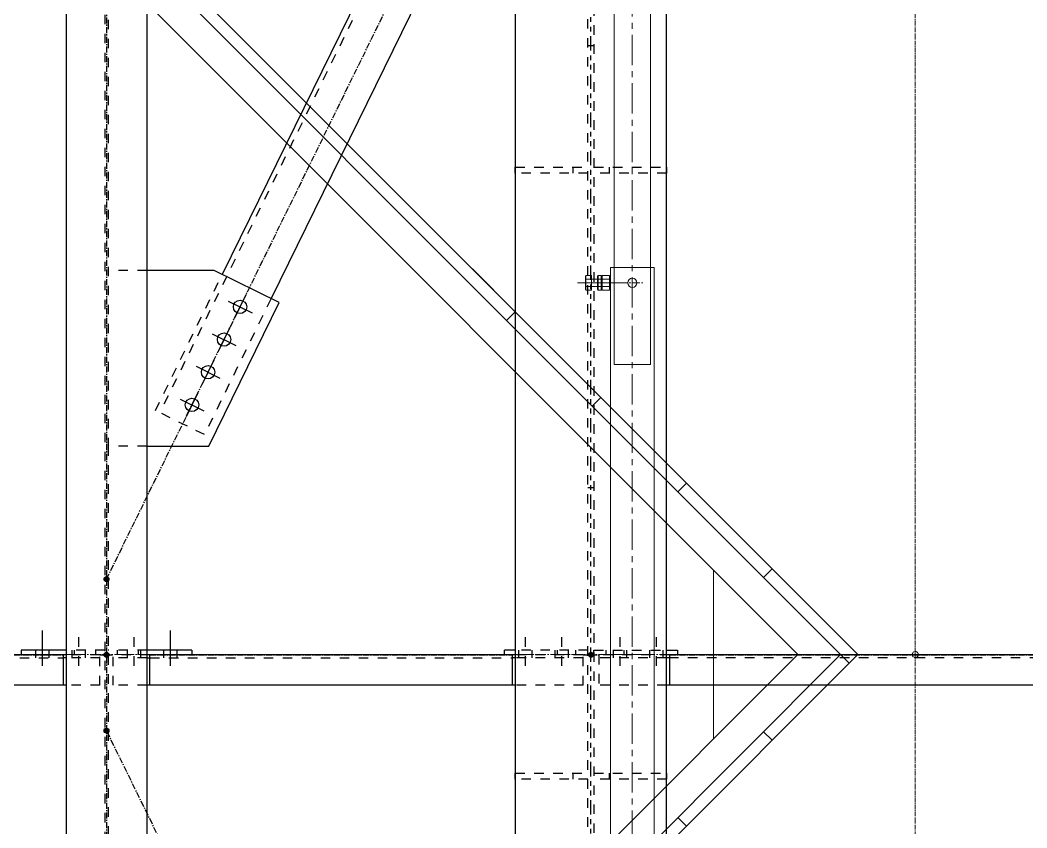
# Model space of a CAD drawing. Header units: inches. Extents: x 209270 to 234360, y -180214 to -150194.
# Drawn here: x 224436 to 226099, y -161850 to -160517 of the extents above; entities that cross this region are included whole.
import ezdxf

# ---------------------------------------------------------------- set-up
doc = ezdxf.new("R2010")
doc.units = ezdxf.units.IN
doc.header["$LTSCALE"] = 10
doc.header["$MEASUREMENT"] = 0
for name, pattern in [('ACAD_ISO02W100', [15, 12, -3]), ('CENTER', [2, 1.25, -0.25, 0.25, -0.25]), ('CENTER2', [1.125, 0.75, -0.125, 0.125, -0.125]), ('DXK_LINE_DOT2', [3.9198, 1.9599, -1.9599]), ('DXK_LINE_DOT5', [7.8785, 2.979, -0.9799, 0.9799, -0.9799, 0.9799, -0.9799]), ('HIDDEN', [0.375, 0.25, -0.125])]:
    doc.linetypes.add(name, pattern=pattern)
doc.layers.get('0').update_dxf_attribs({"color": 1})
for name, color, linetype in [('_BLUE_0', 5, 'Continuous'), ('_BLUE_1', 5, 'Continuous'), ('_BLUE_2', 5, 'Continuous'), ('_BLUE_4', 5, 'Continuous')]:
    doc.layers.add(name, color=color, linetype=linetype)
for name, color, linetype, lineweight in [('All Bought', 1, 'Continuous', 9), ('CEN', 1, 'CENTER', 9), ('CENETR LINE', 1, 'CENTER2', 9), ('DIM', 1, 'Continuous', 13), ('HIDDEN', 1, 'HIDDEN', 9), ('MAIN OBJECT', 1, 'Continuous', 18), ('OBJECT', 1, 'Continuous', 18), ('STR25', 1, 'Continuous', 5)]:
    doc.layers.add(name, color=color, linetype=linetype, lineweight=lineweight)

# ---------------------------------------------------------------- blocks, each defined once
blk = doc.blocks.new('A$Cb40ec30b')
at = {"layer": 'CEN'}
for p, q in [((0, 15.8), (0, 64.2)), ((-26.3, 40), (26.3, 40)), ((0, -59), (0, -21)), ((-25.5, -40), (26.5, -40))]:
    blk.add_line(p, q, dxfattribs=at)
at = {"layer": 'HIDDEN'}
for points in [[(-103, 6), (-115, 6), (-115, 95), (-103, 95)], [(103, 6), (115, 6), (115, 95), (103, 95)], [(125, 6), (125, -6), (-125, -6), (-125, 6)], [(-103, -6), (-115, -6), (-115, -95), (-103, -95)], [(103, -6), (115, -6), (115, -95), (103, -95)]]:
    blk.add_lwpolyline(points, close=True, dxfattribs=at)
at = {"layer": 'HIDDEN', "elevation": 149686677196.4}
for points in [[(9, 47), (9, 33, -1), (-9, 33), (-9, 47, -1)], [(9, -33), (9, -47, -1), (-9, -47), (-9, -33, -1)]]:
    blk.add_lwpolyline(points, format="xyb", close=True, dxfattribs=at)
at = {"layer": 'STR25', "ltscale": 0.2}
blk.add_lwpolyline([(-125, 95), (125, 95), (125, -95), (-125, -95)], close=True, dxfattribs=at)
blk = doc.blocks.new('A$Cfd238a5e')
at = {"layer": 'CEN'}
for p, q in [((0, 118.3), (0, -118.3)), ((-152.8, 0), (152.8, 0)), ((-152.8, -40), (152.8, -40))]:
    blk.add_line(p, q, dxfattribs=at)
at = {"layer": 'MAIN OBJECT', "ltscale": 0.2, "elevation": 149686677196.4}
for points in [[(7.3, 31), (-6.7, 31, -1), (-6.7, 49), (7.3, 49, -1)], [(7.3, -31), (-6.7, -31, 1), (-6.7, -49), (7.3, -49, 1)]]:
    blk.add_lwpolyline(points, format="xyb", close=True, dxfattribs=at)
at = {"layer": 'OBJECT'}
for points in [[(-115, -85), (115, -85), (115, 85), (-115, 85)], [(-100, 85), (-92, 85), (-92, 0), (-100, 0)], [(100, 85), (92, 85), (92, 0), (100, 0)]]:
    blk.add_lwpolyline(points, close=True, dxfattribs=at)
blk.add_lwpolyline([(-94.4, -72.9, -0.383864), (-96.8, -75), (-100, -75), (-100, 0), (100, 0), (100, -75), (96.8, -75, -0.383864), (94.4, -72.9), (88.3, -14.7, 0.383864), (78.4, -5.7), (-78.4, -5.7, 0.383864), (-88.3, -14.7)], format="xyb", close=True, dxfattribs=at)
at = {"layer": 'DIM'}
blk.add_blockref('A$Cb40ec30b', (0, 0), dxfattribs=at)
blk = doc.blocks.new('A$C2698bf6b')
at = {"layer": 'CENETR LINE'}
for p, q in [((0, -1290), (0, 1290)), ((-22.1, 0), (22.1, 0))]:
    blk.add_line(p, q, dxfattribs=at)
blk.add_circle((0, 0), 5, dxfattribs=at)
at = {"layer": 'DIM', "xscale": -1, "rotation": 180}
blk.add_blockref('A$Cfd238a5e', (0, 1290), dxfattribs=at)
at = {"layer": 'DIM'}
blk.add_blockref('A$Cfd238a5e', (0, -1290), dxfattribs=at)
blk = doc.blocks.new('A$C1db7f450')
at = {"layer": 'All Bought'}
for p, q in [((342.2, 1508, 76268778.1), (342.2, 638.5, -6732037472.9)), ((402.3, 638.5, -6732037472.9), (402.3, 1508, 76268778.1)), ((579.8, 551.5, -6732037472.9), (1192, 1163.7, -6732037472.9)), ((99, 0, -6732037472.9), (1227.3, 1128.3, -6732037472.9)), ((1107.1, 1107.1, -6732037472.9), (565.7, 565.7, -6732037472.9)), ((336.3, 638.5, -6732037472.9), (336.3, -638.5, -6732037472.9)), ((336.3, 638.5, -6732037472.9), (408.3, 638.5, -6732037472.9)), ((408.3, -638.5, -6732037472.9), (408.3, 638.5, -6732037472.9)), ((636.4, 636.4, -6732037472.9), (565.7, 565.7, -6732037472.9)), ((565.7, 565.7, -6732037472.9), (424.3, 424.3, -6732037472.9)), ((579.8, 551.5, -6732037472.9), (565.7, 565.7, -6732037472.9)), ((438.4, 410.1, -6732037472.9), (579.8, 551.5, -6732037472.9)), ((424.3, 424.3, -6732037472.9), (0, 0, -6732037472.9)), ((438.4, 410.1, -6732037472.9), (424.3, 424.3, -6732037472.9)), ((14.1, -14.1, -6732037472.9), (438.4, 410.1, -6732037472.9)), ((282.8, 282.8, -6732037472.9), (297, 268.7, -6732037472.9)), ((155.6, 127.3, -6732037472.9), (141.4, 141.4, -6732037472.9)), ((238.3, -139.3, -6732037472.9), (238.3, 139.3, -6732037472.9)), ((0, 0, -6732037472.9), (424.3, -424.3, -6732037472.9)), ((28.3, 0, -6732037472.9), (438.4, -410.1, -6732037472.9)), ((99, 0, -6732037472.9), (1227.3, -1128.3, -6732037472.9)), ((408.3, 0, -6732037472.9), (336.3, 0, -6732037472.9)), ((141.4, -141.4, -6732037472.9), (155.6, -127.3, -6732037472.9)), ((297, -268.7, -6732037472.9), (282.8, -282.8, -6732037472.9))]:
    blk.add_line(p, q, dxfattribs=at)
at = {"layer": 'All Bought', "linetype": 'CENTER', "ltscale": 4}
blk.add_line((372.3, 1342.7, 76268778.1), (372.3, -1570.4, 76268778.1), dxfattribs=at)
at = {"layer": 'All Bought', "linetype": 'ACAD_ISO02W100', "ltscale": 2.5}
for p, q in [((402.3, 638.5, -6732037472.9), (342.2, 638.5, -6732037472.9)), ((342.2, 638.5, -6732037472.9), (342.2, 478.7, -6732037472.9)), ((402.3, 478.7, -6732037472.9), (402.3, 638.5, -6732037472.9)), ((342.2, 478.7, -6732037472.9), (402.3, 478.7, -6732037472.9))]:
    blk.add_line(p, q, dxfattribs=at)
at = {"layer": 'All Bought', "linetype": 'Continuous'}
for p, q in [((421.8, 625.5, -6732037472.9), (409.8, 625.5, -6732037472.9)), ((409.8, 601.5, -6732037472.9), (409.8, 625.5, -6732037472.9)), ((448.9, 619.5, -6732037472.9), (409.8, 619.5, -6732037472.9)), ((421.8, 625.5, -6732037472.9), (422.7, 623.9, -6732037472.9)), ((421.8, 601.5, -6732037472.9), (421.8, 625.5, -6732037472.9)), ((423.6, 625.5, -6732037472.9), (422.7, 623.9, -6732037472.9)), ((422.7, 603.1, -6732037472.9), (422.7, 624.1, -6732037472.9)), ((428.9, 625.5, -6732037472.9), (423.6, 625.5, -6732037472.9)), ((423.6, 601.5, -6732037472.9), (423.6, 625.5, -6732037472.9)), ((428.9, 625.5, -6732037472.9), (429.8, 623.9, -6732037472.9)), ((428.9, 601.5, -6732037472.9), (428.9, 625.5, -6732037472.9)), ((429.8, 603.1, -6732037472.9), (429.8, 624.1, -6732037472.9)), ((448.9, 625.5, -6732037472.9), (439.8, 625.5, -6732037472.9)), ((439.8, 601.5, -6732037472.9), (439.8, 625.5, -6732037472.9)), ((448.9, 625.5, -6732037472.9), (449.8, 623.9, -6732037472.9)), ((448.9, 601.5, -6732037472.9), (448.9, 625.5, -6732037472.9)), ((449.8, 603.1, -6732037472.9), (449.8, 624.1, -6732037472.9)), ((388.1, 613.5, -6732037472.9), (462.8, 613.5, -6732037472.9)), ((448.9, 607.5, -6732037472.9), (409.8, 607.5, -6732037472.9)), ((421.8, 601.5, -6732037472.9), (409.8, 601.5, -6732037472.9)), ((421.8, 601.5, -6732037472.9), (422.7, 603.1, -6732037472.9)), ((423.6, 601.5, -6732037472.9), (422.7, 603.1, -6732037472.9)), ((428.9, 601.5, -6732037472.9), (423.6, 601.5, -6732037472.9)), ((428.9, 601.5, -6732037472.9), (429.8, 603.1, -6732037472.9)), ((448.9, 601.5, -6732037472.9), (439.8, 601.5, -6732037472.9)), ((448.9, 601.5, -6732037472.9), (449.8, 603.1, -6732037472.9))]:
    blk.add_line(p, q, dxfattribs=at)
at = {"layer": 'All Bought', "linetype": 'CENTER'}
blk.add_line((392.3, 613.5, -6732037472.9), (352.3, 613.5, -6732037472.9), dxfattribs=at)
at = {"layer": 'All Bought', "linetype": 'Continuous'}
blk.add_circle((372.3, 613.5, -6732037472.9), 7.5, dxfattribs=at)
for centre, radius, start, end in [((417.2, 622.5, -6732037472.9), 5.45, 326.6015, 33.3985), ((402.2, 613.5, -6732037472.9), 20.4, 342.9385, 17.0615), ((428.1, 622.5, -6732037472.9), 5.45, 146.6015, 213.3985), ((443.1, 613.5, -6732037472.9), 20.4, 162.9385, 197.0615), ((424.3, 622.5, -6732037472.9), 5.45, 326.6015, 33.3985), ((409.3, 613.5, -6732037472.9), 20.4, 342.9385, 17.0615), ((444.3, 622.5, -6732037472.9), 5.45, 326.6015, 33.3985), ((429.3, 613.5, -6732037472.9), 20.4, 342.9385, 17.0615), ((417.2, 604.5, -6732037472.9), 5.45, 326.6015, 33.3985), ((428.1, 604.5, -6732037472.9), 5.45, 146.6015, 213.3985), ((424.3, 604.5, -6732037472.9), 5.45, 326.6015, 33.3985), ((444.3, 604.5, -6732037472.9), 5.45, 326.6015, 33.3985)]:
    blk.add_arc(centre, radius, start, end, dxfattribs=at)
blk = doc.blocks.new('MECH_DRAWING')
at = {"layer": 'CEN'}
blk.add_line((220011.9, -161563.7), (232509.3, -161563.7), dxfattribs=at)
at = {"layer": 'DIM'}
blk.add_blockref('A$C2698bf6b', (225914.5, -161563.7, 8206523580.7), dxfattribs=at)
at = {"layer": 'MAIN OBJECT', "xscale": -1}
blk.add_blockref('A$C1db7f450', (225819.5, -161563.7, -2763300251.2), dxfattribs=at)
blk = doc.blocks.new('GridLine-116860372-116903 - 114867')
at = {"layer": '_BLUE_2', "linetype": 'DXK_LINE_DOT5'}
blk.add_line((20200.6, 12454.5), (20200.6, 27661.7), dxfattribs=at)
blk = doc.blocks.new('Part-116860372-116261 - 114867')
at = {"layer": '_BLUE_1', "linetype": 'DXK_LINE_DOT2'}
for p, q in [((19283.8, 17988.6), (19204.1, 17988.6)), ((19283.8, 17626.2), (19204.1, 17626.2))]:
    blk.add_line(p, q, dxfattribs=at)
at = {"layer": '_BLUE_2', "linetype": 'Continuous'}
for p, q in [((19422.5, 17988.6), (19283.8, 17988.6)), ((19557.2, 17922.5), (19422.5, 17988.6)), ((19411.7, 17626.2), (19557.2, 17922.5)), ((19283.8, 17626.2), (19411.7, 17626.2))]:
    blk.add_line(p, q, dxfattribs=at)
blk = doc.blocks.new('Bolt-116860372-115915 - 114867')
at = {"layer": '_BLUE_1', "linetype": 'DXK_LINE_DOT2'}
for p, q in [((20065.6, 17173.3), (20065.6, 17245.8)), ((20140.6, 17173.3), (20140.6, 17245.8)), ((20051.8, 17195.8), (20051.8, 17205.8)), ((20051.8, 17189.6), (20051.8, 17195.8)), ((20079.3, 17195.8), (20079.3, 17205.8)), ((20079.3, 17189.6), (20079.3, 17195.8)), ((20126.8, 17195.8), (20126.8, 17205.8)), ((20126.8, 17189.6), (20126.8, 17195.8)), ((20154.3, 17195.8), (20154.3, 17205.8)), ((20154.3, 17189.6), (20154.3, 17195.8))]:
    blk.add_line(p, q, dxfattribs=at)
blk = doc.blocks.new('Part-116860372-116362 - 114867')
at = {"layer": '_BLUE_1', "linetype": 'DXK_LINE_DOT2'}
for p, q in [((20206.8, 18202.1), (20356.8, 18202.1)), ((20356.8, 18189.6), (20206.8, 18189.6)), ((20238.1, 18202.1), (20238.1, 18189.6)), ((20356.8, 18202.1), (20356.8, 18189.6))]:
    blk.add_line(p, q, dxfattribs=at)
blk = doc.blocks.new('Part-116860372-114985 - 114867')
at = {"layer": '_BLUE_1', "linetype": 'DXK_LINE_DOT2'}
for p, q in [((19204.1, 19054.6), (19204.1, 17626.2)), ((19197, 18908.3), (19197, 15470.2)), ((19204.1, 17626.2), (19204.1, 15470.2))]:
    blk.add_line(p, q, dxfattribs=at)
at = {"layer": '_BLUE_2', "linetype": 'Continuous'}
for p, q in [((19117.3, 18914.6), (19117.3, 15464)), ((19283.8, 18914.6), (19283.8, 15464))]:
    blk.add_line(p, q, dxfattribs=at)
at = {"layer": '_BLUE_4', "linetype": 'CENTER'}
blk.add_line((19200.6, 19070.8), (19200.6, 15320.8), dxfattribs=at)
blk = doc.blocks.new('Part-116860372-115036 - 114867')
at = {"layer": '_BLUE_4', "linetype": 'Continuous'}
for points in [[(18579.3, 17190.8, -1), (18579.3, 17200.8, -1)], [(19200.6, 17190.8, -1), (19200.6, 17200.8, -1)]]:
    blk.add_hatch(color=256, dxfattribs=at).paths.add_polyline_path(points)
at = {"layer": '_BLUE_1', "linetype": 'DXK_LINE_DOT2'}
for p, q in [((18592.9, 17133.3), (18592.9, 17195.8)), ((18668.8, 17195.8), (18592.9, 17195.8)), ((18662.6, 17189.6), (18592.9, 17189.6)), ((18668.8, 17189.6), (19111.1, 17189.6)), ((19187, 17195.8), (19111.1, 17195.8)), ((19187, 17189.6), (19117.3, 17189.6)), ((19187, 17133.3), (19187, 17195.8)), ((18662.6, 17133.3), (18592.9, 17133.3)), ((19187, 17133.3), (19117.3, 17133.3))]:
    blk.add_line(p, q, dxfattribs=at)
at = {"layer": '_BLUE_2', "linetype": 'Continuous'}
for p, q in [((18662.6, 17189.6), (18668.8, 17189.6)), ((19111.1, 17195.8), (18668.8, 17195.8)), ((18668.8, 17195.8), (18668.8, 17133.3)), ((19111.1, 17195.8), (19111.1, 17133.3)), ((19117.3, 17189.6), (19111.1, 17189.6)), ((19117.3, 17133.3), (18662.6, 17133.3))]:
    blk.add_line(p, q, dxfattribs=at)
at = {"layer": '_BLUE_4', "linetype": 'CENTER'}
for p, q in [((18579.3, 17195.8), (18592.9, 17195.8)), ((18668.8, 17195.8), (19111.1, 17195.8)), ((19187, 17195.8), (19200.6, 17195.8))]:
    blk.add_line(p, q, dxfattribs=at)
at = {"layer": '_BLUE_4', "linetype": 'Continuous'}
for centre in [(18579.3, 17195.8), (19200.6, 17195.8)]:
    blk.add_circle(centre, 5, dxfattribs=at)
blk = doc.blocks.new('Part-116860372-115037 - 114867')
at = {"layer": '_BLUE_4', "linetype": 'Continuous'}
for points in [[(19200.6, 17190.8, -1), (19200.6, 17200.8, -1)], [(20200.6, 17190.8, -1), (20200.6, 17200.8, -1)]]:
    blk.add_hatch(color=256, dxfattribs=at).paths.add_polyline_path(points)
at = {"layer": '_BLUE_1', "linetype": 'DXK_LINE_DOT2'}
for p, q in [((19214.1, 17133.3), (19214.1, 17195.8)), ((19290.1, 17195.8), (19214.1, 17195.8)), ((19283.8, 17189.6), (19214.1, 17189.6)), ((19290.1, 17189.6), (20038.1, 17189.6)), ((20184.3, 17195.8), (20038.1, 17195.8)), ((20184.3, 17189.6), (20044.3, 17189.6)), ((20184.3, 17133.3), (20184.3, 17195.8)), ((19283.8, 17133.3), (19214.1, 17133.3)), ((20184.3, 17133.3), (20044.3, 17133.3))]:
    blk.add_line(p, q, dxfattribs=at)
at = {"layer": '_BLUE_2', "linetype": 'Continuous'}
for p, q in [((19283.8, 17189.6), (19290.1, 17189.6)), ((20038.1, 17195.8), (19290.1, 17195.8)), ((19290.1, 17133.3), (19290.1, 17195.8)), ((20038.1, 17195.8), (20038.1, 17133.3)), ((20044.3, 17189.6), (20038.1, 17189.6)), ((20044.3, 17133.3), (19283.8, 17133.3))]:
    blk.add_line(p, q, dxfattribs=at)
at = {"layer": '_BLUE_4', "linetype": 'CENTER'}
for p, q in [((19200.6, 17195.8), (19214.1, 17195.8)), ((19290.1, 17195.8), (20038.1, 17195.8)), ((20184.3, 17195.8), (20200.6, 17195.8))]:
    blk.add_line(p, q, dxfattribs=at)
at = {"layer": '_BLUE_4', "linetype": 'Continuous'}
for centre in [(19200.6, 17195.8), (20200.6, 17195.8)]:
    blk.add_circle(centre, 5, dxfattribs=at)
blk = doc.blocks.new('Part-116860372-115913 - 114867')
at = {"layer": '_BLUE_1', "linetype": 'DXK_LINE_DOT2'}
for p, q in [((20194.3, 17205.8), (20044.3, 17205.8)), ((20131.8, 17195.8), (20131.8, 17205.8)), ((20169.3, 17195.8), (20169.3, 17205.8))]:
    blk.add_line(p, q, dxfattribs=at)
at = {"layer": '_BLUE_2', "linetype": 'Continuous'}
for p, q in [((20044.3, 17205.8), (20021.8, 17205.8)), ((20021.8, 17195.8), (20021.8, 17205.8)), ((20044.3, 17195.8), (20038.1, 17195.8))]:
    blk.add_line(p, q, dxfattribs=at)
blk = doc.blocks.new('Part-116860372-115038 - 114867')
at = {"layer": '_BLUE_4', "linetype": 'Continuous'}
for points in [[(20200.6, 17190.8, -1), (20200.6, 17200.8, -1)], [(21450.6, 17190.8, -1), (21450.6, 17200.8, -1)]]:
    blk.add_hatch(color=256, dxfattribs=at).paths.add_polyline_path(points)
at = {"layer": '_BLUE_1', "linetype": 'DXK_LINE_DOT2'}
for p, q in [((20216.8, 17195.8), (20216.8, 17133.3)), ((20363.1, 17195.8), (20216.8, 17195.8)), ((20356.8, 17189.6), (20216.8, 17189.6)), ((21361.1, 17189.6), (20363.1, 17189.6)), ((21361.1, 17195.8), (21437, 17195.8)), ((21437, 17189.6), (21367.3, 17189.6)), ((21437, 17195.8), (21437, 17133.3)), ((20356.8, 17133.3), (20216.8, 17133.3)), ((21437, 17133.3), (21367.3, 17133.3))]:
    blk.add_line(p, q, dxfattribs=at)
at = {"layer": '_BLUE_2', "linetype": 'Continuous'}
for p, q in [((20363.1, 17189.6), (20356.8, 17189.6)), ((21361.1, 17195.8), (20363.1, 17195.8)), ((20363.1, 17133.3), (20363.1, 17195.8)), ((21361.1, 17195.8), (21361.1, 17133.3)), ((21367.3, 17189.6), (21361.1, 17189.6)), ((21367.3, 17133.3), (20356.8, 17133.3))]:
    blk.add_line(p, q, dxfattribs=at)
at = {"layer": '_BLUE_4', "linetype": 'CENTER'}
for p, q in [((20200.6, 17195.8), (20216.8, 17195.8)), ((20363.1, 17195.8), (21361.1, 17195.8)), ((21437, 17195.8), (21450.6, 17195.8))]:
    blk.add_line(p, q, dxfattribs=at)
at = {"layer": '_BLUE_4', "linetype": 'Continuous'}
for centre in [(20200.6, 17195.8), (21450.6, 17195.8)]:
    blk.add_circle(centre, 5, dxfattribs=at)
blk = doc.blocks.new('Part-116860372-115077 - 114867')
at = {"layer": '_BLUE_4', "linetype": 'Continuous'}
for points in [[(19200.6, 17034.6, -1), (19200.6, 17044.6, -1)], [(20044.3, 15315.8, -1), (20044.3, 15325.8, -1)]]:
    blk.add_hatch(color=256, dxfattribs=at).paths.add_polyline_path(points)
at = {"layer": '_BLUE_1', "linetype": 'DXK_LINE_DOT2'}
for p, q in [((19386.7, 16759.7), (19302.6, 16718.3)), ((19491.4, 16546.5), (19386.7, 16759.7)), ((19407.2, 16505.2), (19302.6, 16718.3)), ((19915.9, 15486), (19309.3, 16721.7)), ((19993.3, 15524), (19888.7, 15737.2)), ((19909.2, 15482.7), (19804.5, 15695.9)), ((19993.3, 15524), (19909.2, 15482.7))]:
    blk.add_line(p, q, dxfattribs=at)
at = {"layer": '_BLUE_2', "linetype": 'Continuous'}
for p, q in [((19888.7, 15737.2), (19491.4, 16546.5)), ((19804.5, 15695.9), (19407.2, 16505.2))]:
    blk.add_line(p, q, dxfattribs=at)
at = {"layer": '_BLUE_4', "linetype": 'CENTER'}
blk.add_line((20044.3, 15320.8), (19200.6, 17039.6), dxfattribs=at)
at = {"layer": '_BLUE_4', "linetype": 'Continuous'}
for centre in [(19200.6, 17039.6), (20044.3, 15320.8)]:
    blk.add_circle(centre, 5, dxfattribs=at)
blk = doc.blocks.new('Part-116860372-115109 - 114867')
at = {"layer": '_BLUE_4', "linetype": 'Continuous'}
for points in [[(20044.3, 19065.8, -1), (20044.3, 19075.8, -1)], [(19200.6, 17347.1, -1), (19200.6, 17357.1, -1)]]:
    blk.add_hatch(color=256, dxfattribs=at).paths.add_polyline_path(points)
at = {"layer": '_BLUE_1', "linetype": 'DXK_LINE_DOT2'}
for p, q in [((19897.8, 18891.4), (19310.6, 17695.4)), ((19888.8, 18895.8), (19751.1, 18615.3)), ((19888.8, 18895.8), (19989.8, 18846.3)), ((19989.8, 18846.3), (19852.1, 18565.7)), ((19301.6, 17699.8), (19439.3, 17980.3)), ((19540.3, 17930.7), (19402.6, 17650.2)), ((19402.6, 17650.2), (19301.6, 17699.8))]:
    blk.add_line(p, q, dxfattribs=at)
at = {"layer": '_BLUE_2', "linetype": 'Continuous'}
for p, q in [((19751.1, 18615.3), (19439.3, 17980.3)), ((19852.1, 18565.7), (19540.3, 17930.7))]:
    blk.add_line(p, q, dxfattribs=at)
at = {"layer": '_BLUE_4', "linetype": 'CENTER'}
blk.add_line((19200.6, 17352.1), (20044.3, 19070.8), dxfattribs=at)
at = {"layer": '_BLUE_4', "linetype": 'Continuous'}
for centre in [(20044.3, 19070.8), (19200.6, 17352.1)]:
    blk.add_circle(centre, 5, dxfattribs=at)
blk = doc.blocks.new('Part-116860372-115115 - 114867')
at = {"layer": '_BLUE_2', "linetype": 'Continuous'}
for p, q in [((20044.3, 20964.1), (20044.3, 12960.8)), ((20356.8, 12960.8), (20356.8, 20964.1))]:
    blk.add_line(p, q, dxfattribs=at)
blk = doc.blocks.new('Part-116860372-115117 - 114867')
at = {"layer": '_BLUE_1', "linetype": 'DXK_LINE_DOT2'}
for p, q in [((20194.3, 12960.8), (20194.3, 20964.1)), ((20206.8, 20964.1), (20206.8, 12960.8))]:
    blk.add_line(p, q, dxfattribs=at)
blk = doc.blocks.new('Part-116860372-116359 - 114867')
at = {"layer": '_BLUE_1', "linetype": 'DXK_LINE_DOT2'}
for p, q in [((20044.3, 16939.6), (20044.3, 16952.1)), ((20044.3, 16952.1), (20194.3, 16952.1)), ((20194.3, 16939.6), (20044.3, 16939.6)), ((20163.1, 16952.1), (20163.1, 16939.6))]:
    blk.add_line(p, q, dxfattribs=at)
blk = doc.blocks.new('Bolt-116860372-116262 - 114867')
at = {"layer": '_BLUE_2', "linetype": 'Continuous'}
for p, q in [((19488.3, 17938.2), (19464.1, 17888.8)), ((19451.5, 17925.6), (19500.9, 17901.4)), ((19418.4, 17858.3), (19467.8, 17834)), ((19455.2, 17870.9), (19431, 17821.5)), ((19385.4, 17791), (19434.8, 17766.7)), ((19422.2, 17803.5), (19398, 17754.2)), ((19389.1, 17736.2), (19364.9, 17686.8)), ((19352.3, 17723.6), (19401.7, 17699.4))]:
    blk.add_line(p, q, dxfattribs=at)
for centre in [(19476.2, 17913.5), (19443.1, 17846.2), (19410.1, 17778.8), (19377, 17711.5)]:
    blk.add_circle(centre, 13.8, dxfattribs=at)
blk = doc.blocks.new('Part-116860372-115914 - 114867')
at = {"layer": '_BLUE_1', "linetype": 'DXK_LINE_DOT2'}
for p, q in [((20206.8, 17195.8), (20206.8, 17205.8)), ((20206.8, 17205.8), (20356.8, 17205.8)), ((20231.8, 17195.8), (20231.8, 17205.8)), ((20269.3, 17195.8), (20269.3, 17205.8))]:
    blk.add_line(p, q, dxfattribs=at)
at = {"layer": '_BLUE_2', "linetype": 'Continuous'}
for p, q in [((20356.8, 17205.8), (20379.3, 17205.8)), ((20363.1, 17195.8), (20356.8, 17195.8)), ((20379.3, 17205.8), (20379.3, 17195.8))]:
    blk.add_line(p, q, dxfattribs=at)
blk = doc.blocks.new('Part-116860372-115641 - 114867')
at = {"layer": '_BLUE_1', "linetype": 'DXK_LINE_DOT2'}
for p, q in [((19283.8, 17205.8), (19204.1, 17205.8)), ((19222.9, 17195.8), (19222.9, 17205.8)), ((19266.6, 17195.8), (19266.6, 17205.8))]:
    blk.add_line(p, q, dxfattribs=at)
at = {"layer": '_BLUE_2', "linetype": 'Continuous'}
for p, q in [((19376.6, 17205.8), (19283.8, 17205.8)), ((19290.1, 17195.8), (19283.8, 17195.8)), ((19376.6, 17205.8), (19376.6, 17195.8))]:
    blk.add_line(p, q, dxfattribs=at)
blk = doc.blocks.new('Bolt-116860372-115642 - 114867')
at = {"layer": '_BLUE_1', "linetype": 'DXK_LINE_DOT2'}
for p, q in [((19257.9, 17173.3), (19257.9, 17245.8)), ((19244.1, 17195.8), (19244.1, 17205.8)), ((19244.1, 17189.6), (19244.1, 17195.8)), ((19271.6, 17195.8), (19271.6, 17205.8)), ((19271.6, 17189.6), (19271.6, 17195.8))]:
    blk.add_line(p, q, dxfattribs=at)
at = {"layer": '_BLUE_2', "linetype": 'Continuous'}
for p, q in [((19332.9, 17173.3), (19332.9, 17245.8)), ((19319.1, 17195.8), (19319.1, 17205.8)), ((19319.1, 17189.6), (19319.1, 17195.8)), ((19346.6, 17195.8), (19346.6, 17205.8)), ((19346.6, 17189.6), (19346.6, 17195.8))]:
    blk.add_line(p, q, dxfattribs=at)
blk = doc.blocks.new('Part-116860372-115643 - 114867')
at = {"layer": '_BLUE_1', "linetype": 'DXK_LINE_DOT2'}
for p, q in [((19197, 17205.8), (19117.3, 17205.8)), ((19134.5, 17195.8), (19134.5, 17205.8)), ((19178.3, 17195.8), (19178.3, 17205.8))]:
    blk.add_line(p, q, dxfattribs=at)
at = {"layer": '_BLUE_2', "linetype": 'Continuous'}
for p, q in [((19117.3, 17205.8), (19024.5, 17205.8)), ((19024.5, 17205.8), (19024.5, 17195.8)), ((19117.3, 17195.8), (19111.1, 17195.8))]:
    blk.add_line(p, q, dxfattribs=at)
blk = doc.blocks.new('Bolt-116860372-115644 - 114867')
at = {"layer": '_BLUE_1', "linetype": 'DXK_LINE_DOT2'}
for p, q in [((19143.3, 17173.3), (19143.3, 17245.8)), ((19129.5, 17195.8), (19129.5, 17205.8)), ((19129.5, 17189.6), (19129.5, 17195.8)), ((19157, 17195.8), (19157, 17205.8)), ((19157, 17189.6), (19157, 17195.8))]:
    blk.add_line(p, q, dxfattribs=at)
at = {"layer": '_BLUE_2', "linetype": 'Continuous'}
for p, q in [((19068.3, 17173.3), (19068.3, 17245.8)), ((19054.5, 17195.8), (19054.5, 17205.8)), ((19054.5, 17189.6), (19054.5, 17195.8)), ((19082, 17195.8), (19082, 17205.8)), ((19082, 17189.6), (19082, 17195.8))]:
    blk.add_line(p, q, dxfattribs=at)
blk = doc.blocks.new('Bolt-116860372-115916 - 114867')
at = {"layer": '_BLUE_1', "linetype": 'DXK_LINE_DOT2'}
for p, q in [((20260.6, 17173.3), (20260.6, 17245.8)), ((20335.6, 17173.3), (20335.6, 17245.8)), ((20246.8, 17195.8), (20246.8, 17205.8)), ((20246.8, 17189.6), (20246.8, 17195.8)), ((20274.3, 17195.8), (20274.3, 17205.8)), ((20274.3, 17189.6), (20274.3, 17195.8)), ((20321.8, 17195.8), (20321.8, 17205.8)), ((20321.8, 17189.6), (20321.8, 17195.8)), ((20349.3, 17195.8), (20349.3, 17205.8)), ((20349.3, 17189.6), (20349.3, 17195.8))]:
    blk.add_line(p, q, dxfattribs=at)
blk = doc.blocks.new('Part-116860372-116358 - 114867')
at = {"layer": '_BLUE_1', "linetype": 'DXK_LINE_DOT2'}
for p, q in [((20206.8, 16952.1), (20356.8, 16952.1)), ((20356.8, 16939.6), (20206.8, 16939.6)), ((20238.1, 16952.1), (20238.1, 16939.6)), ((20356.8, 16952.1), (20356.8, 16939.6))]:
    blk.add_line(p, q, dxfattribs=at)
blk = doc.blocks.new('Part-116860372-116363 - 114867')
at = {"layer": '_BLUE_1', "linetype": 'DXK_LINE_DOT2'}
for p, q in [((20044.3, 18189.6), (20044.3, 18202.1)), ((20044.3, 18202.1), (20194.3, 18202.1)), ((20194.3, 18189.6), (20044.3, 18189.6)), ((20163.1, 18202.1), (20163.1, 18189.6))]:
    blk.add_line(p, q, dxfattribs=at)
blk = doc.blocks.new('Part-116860372-157427 - 114867')
at = {"layer": '_BLUE_1', "linetype": 'DXK_LINE_DOT2'}
for p, q in [((20044.3, 19689.6), (20044.3, 18202.1)), ((20356.8, 18202.1), (20356.8, 19689.6)), ((20044.3, 18189.6), (20044.3, 16952.1)), ((20356.8, 16952.1), (20356.8, 18189.6)), ((20044.3, 16939.6), (20044.3, 15827.1)), ((20356.8, 15827.1), (20356.8, 16939.6))]:
    blk.add_line(p, q, dxfattribs=at)
blk = doc.blocks.new('Part-116860372-157442 - 114867')
at = {"layer": '_BLUE_1', "linetype": 'DXK_LINE_DOT2'}
for p, q in [((20194.3, 18452.6), (20206.8, 18452.6)), ((20206.8, 17540.7), (20194.3, 17540.7))]:
    blk.add_line(p, q, dxfattribs=at)
blk = doc.blocks.new('STR_DRAWING')
at = {"layer": '_BLUE_0', "xscale": 0.8, "yscale": 0.8, "zscale": 0.8}
for name in ['GridLine-116860372-116903 - 114867', 'Part-116860372-115115 - 114867', 'Part-116860372-157427 - 114867', 'Part-116860372-115117 - 114867', 'Part-116860372-114985 - 114867', 'Part-116860372-115109 - 114867', 'Part-116860372-157442 - 114867', 'Part-116860372-116363 - 114867', 'Part-116860372-116362 - 114867', 'Part-116860372-116261 - 114867', 'Bolt-116860372-116262 - 114867', 'Bolt-116860372-115644 - 114867', 'Bolt-116860372-115642 - 114867', 'Bolt-116860372-115915 - 114867', 'Bolt-116860372-115916 - 114867', 'Part-116860372-115036 - 114867', 'Part-116860372-115643 - 114867', 'Part-116860372-115037 - 114867', 'Part-116860372-115641 - 114867', 'Part-116860372-115913 - 114867', 'Part-116860372-115038 - 114867', 'Part-116860372-115914 - 114867', 'Part-116860372-115077 - 114867', 'Part-116860372-116359 - 114867', 'Part-116860372-116358 - 114867']:
    blk.add_blockref(name, (971.5, 4264.2), dxfattribs=at)

msp = doc.modelspace()

# ---------------------------------------------------------------- block references
for name, p in [('MECH_DRAWING', (0, 0)), ('STR_DRAWING', (208247, -179585))]:
    msp.add_blockref(name, p)

doc.saveas('drawing.dxf')
